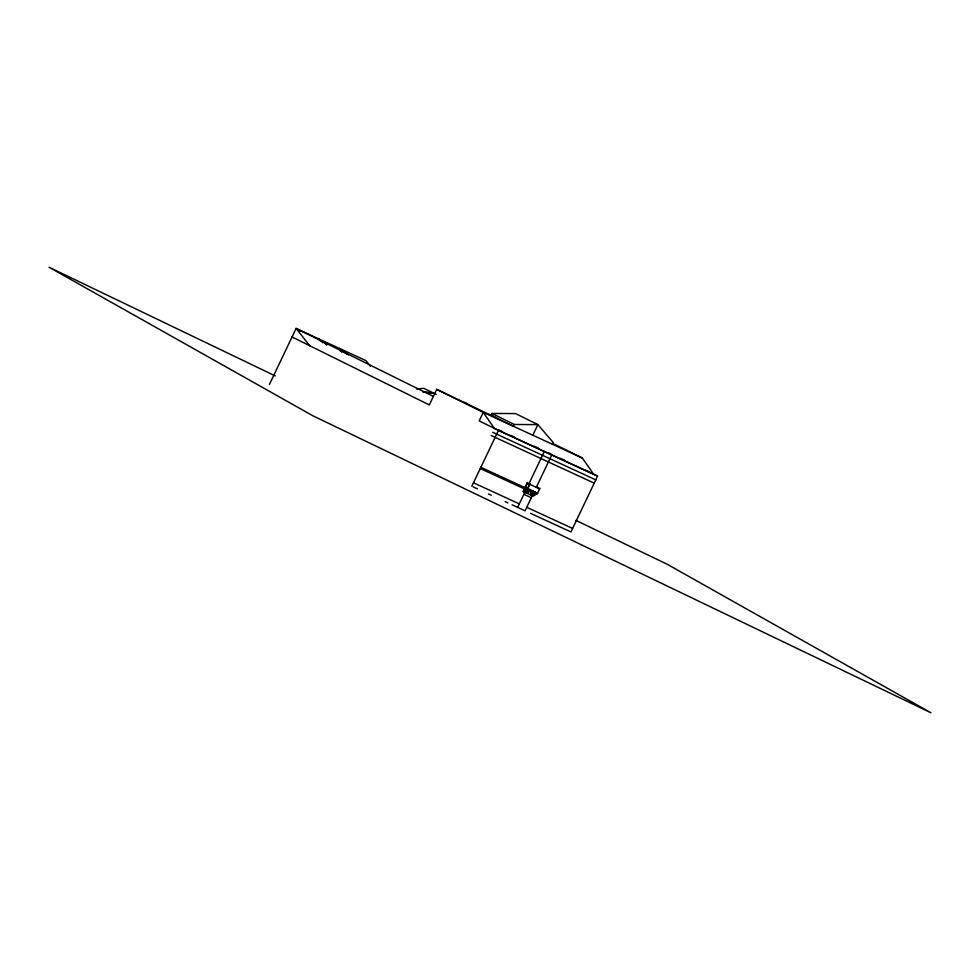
<?xml version="1.0" encoding="UTF-8"?>
<svg xmlns="http://www.w3.org/2000/svg" width="980" height="980" viewBox="0 0 980 980"><rect width="100%" height="100%" fill="white"/><g stroke="black" fill="none" stroke-linecap="round" stroke-linejoin="round"><path stroke-width="1.47" d="M269.414 384.43L296.107 328.471L365.932 360.628L370.477 366.385M496.493 417.909L436.725 389.366L429.314 404.912L292.052 336.973M532.826 435.218L537.885 424.622L515.59 413.585L491.96 413.45L491.103 415.251L513.398 426.276L514.243 424.487L537.885 424.622L553.1 442.384L552.242 444.173M471.797 486.276L498.452 430.416L479.196 420.886L483.25 412.396L436.725 389.366M535.129 492.315L537.518 493.491L533.206 496.137L523.234 491.544L527.571 482.442L525.158 487.721M525.305 489.277L524.043 491.911L528.343 489.265M517.648 507.395L524.851 492.291M528.735 484.157L544.304 451.523M527.363 489.045L529.947 483.618M530.033 483.667L527.534 488.898L523.234 491.544M532.299 495.721L525.096 510.825L512.087 504.835M536.33 487.256L551.752 454.953M534.247 491.899L532.397 495.77L536.697 493.124M537.359 493.589L539.919 488.212M593.5 474.038L582.39 458.052L483.25 412.396L494.349 428.382L597.592 476.072L570.948 531.932L530.646 513.385M526.762 493.173L531.062 490.527M416.5 388.889L423.924 388.325L436.235 394.413M422.944 392.024L433.528 393.078L423.409 391.927M464.385 402.363L466.529 403.344M498.379 429.718L502.495 431.604M510.727 435.402L514.892 437.325M534.321 446.268L538.486 448.179M548.2 452.662L550.944 453.924M560.536 458.334L564.639 460.233M498.452 430.416L597.592 476.072M595.779 479.882L492.756 432.315M594.223 483.128L491.213 435.549M529.653 484.255L539.625 488.849L537.236 487.673L537.616 487.072M480.58 467.191L525.88 488.052M537.505 493.491L525.072 487.685M531.932 491.005L532.753 491.372M480.261 468.526L524.496 488.898M527.216 490.147L528.024 490.527M529.151 491.041L532.226 492.462L530.964 495.108L535.19 492.426M523.884 494.312L531.332 497.742M473.475 482.773L519.314 503.892M526.762 507.322L572.614 528.428M473.193 486.913L477.358 488.836M488.469 493.957L491.25 495.231M505.141 501.638L507.922 502.912M275.245 375.916L49 267.209L312.951 415.826L931 712.791L667.037 564.162L575.983 520.417M552.291 443.156L582.39 458.052M491.96 413.45L514.243 424.487M585.918 470.29L589.703 472.164M309.741 345.732L296.107 328.471L433.368 396.41M527.265 483.079L529.812 484.341M537.53 493.222L525.182 487.452M296.107 328.471L299.757 330.958M348.341 354.907L339.717 348.562L340.513 351.379M346.712 354.05L339.717 348.562L341.898 352.359M322.996 342.853L318.476 338.774L320.399 341.04M326.879 344.715L324.772 342.657L326.805 344.887M527.791 488.934L525.954 492.793L530.254 490.147L527.791 488.934M532.005 490.87L530.155 494.729L534.455 492.083L532.005 490.87"/></g></svg>
